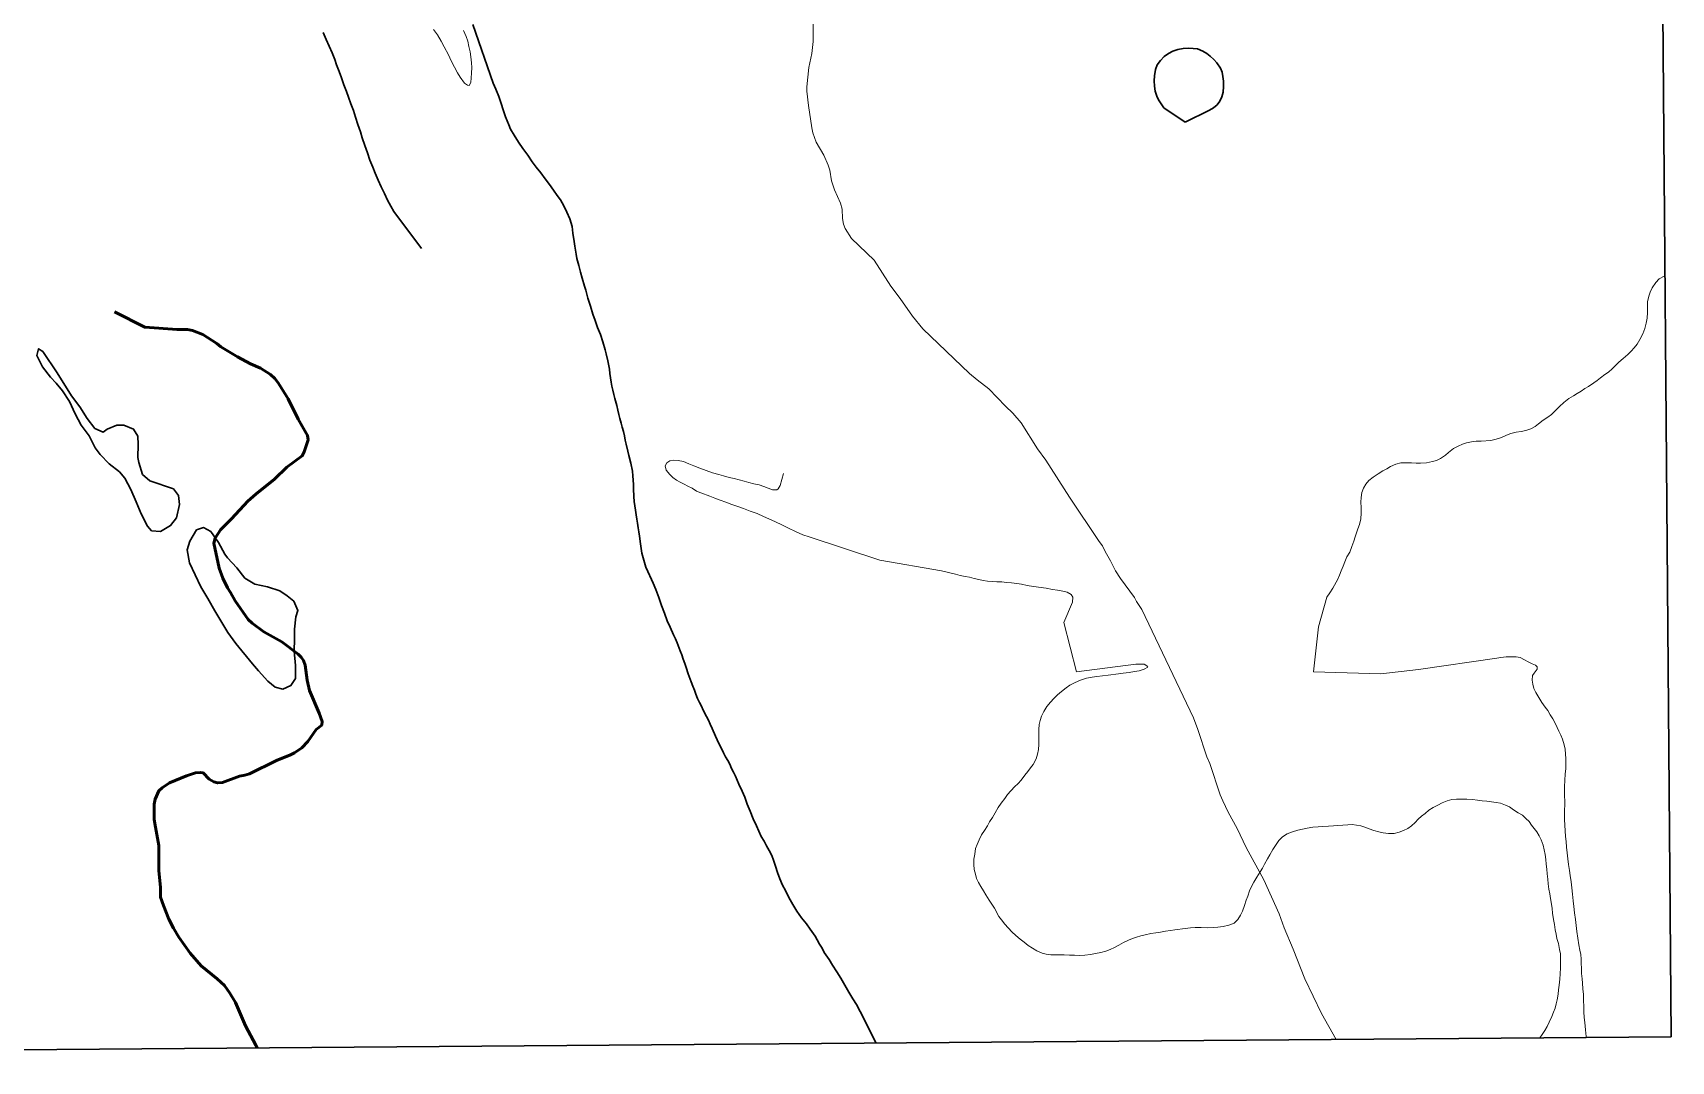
# Model space of a CAD drawing. Header units: millimetres. Extents: x 568391 to 568765, y 4072271 to 4072505.
# Drawn here: x 568568.2 to 568764.7, y 4072270.5 to 4072393.7 of the extents above; entities that cross this region are included whole.
import ezdxf

# ---------------------------------------------------------------- set-up
doc = ezdxf.new("R2010")
doc.units = ezdxf.units.MM
for name, color, linetype, lineweight in [('02321111', 30, 'Continuous', 53), ('02321112', 30, 'Continuous', 13), ('04312000', 3, 'MArbl', 30), ('10511210', 7, 'Continuous', 30)]:
    doc.layers.add(name, color=color, linetype=linetype, lineweight=lineweight)
doc.linetypes.add('MArbl', pattern='A,-2.9,[15,dgnlstyle-icae2lin.shx,S=0.064002,R=0,X=0,Y=0],-5.9,[16,dgnlstyle-icae2lin.shx,S=0.057982,R=0,X=0,Y=0],-5.9,[17,dgnlstyle-icae2lin.shx,S=0.062968,R=0,X=0,Y=0],-2.9', length=17.6)

msp = doc.modelspace()

# ---------------------------------------------------------------- linework, layer by layer
at = {"layer": '02321111', "color": 5}
msp.add_polyline3d([(568578.05, 4072360.3, 2.5), (568581.67, 4072358.46, 2.5), (568585.54, 4072358.17, 2.5), (568586.78, 4072358.17, 2.5), (568587.38, 4072358.06, 2.5), (568588.63, 4072357.58, 2.5), (568590.29, 4072356.52, 2.5), (568590.77, 4072356.1, 2.5), (568592.79, 4072354.92, 2.5), (568594.34, 4072354.09, 2.5), (568595.53, 4072353.56, 2.5), (568596.72, 4072352.79, 2.5), (568597.25, 4072352.31, 2.5), (568597.67, 4072351.78, 2.5), (568598.86, 4072349.88, 2.5), (568600.06, 4072347.45, 2.5), (568601.19, 4072345.49, 2.5), (568601.25, 4072344.95, 2.5), (568600.78, 4072343.53, 2.5), (568600.54, 4072343.05, 2.5), (568598.7, 4072341.68, 2.5), (568597.22, 4072340.25, 2.5), (568594.97, 4072338.46, 2.5), (568594.02, 4072337.63, 2.5), (568592.06, 4072335.49, 2.5), (568590.76, 4072334.18, 2.5), (568590.11, 4072333.17, 2.5), (568589.93, 4072332.57, 2.5), (568590.59, 4072329.6, 2.5), (568591.01, 4072328.41, 2.5), (568591.6, 4072327.23, 2.5), (568591.96, 4072326.69, 2.5), (568592.5, 4072325.68, 2.5), (568594.05, 4072323.43, 2.5), (568594.52, 4072323.01, 2.5), (568595.95, 4072321.95, 2.5), (568598.09, 4072320.76, 2.5), (568600.06, 4072319.28, 2.5), (568600.42, 4072318.93, 2.5), (568600.71, 4072318.51, 2.5), (568600.89, 4072317.98, 2.5), (568601.13, 4072316.19, 2.5), (568601.43, 4072314.95, 2.5), (568602.57, 4072312.22, 2.5), (568602.93, 4072311.21, 2.5), (568602.87, 4072310.79, 2.5), (568602.22, 4072310.25, 2.5), (568601.21, 4072308.83, 2.5), (568600.5, 4072308.05, 2.5), (568599.61, 4072307.46, 2.5), (568599.13, 4072307.22, 2.5), (568597.47, 4072306.56, 2.5), (568594.21, 4072304.95, 2.5), (568593.67, 4072304.77, 2.5), (568593.02, 4072304.65, 2.5), (568591, 4072303.93, 2.5), (568590.4, 4072303.87, 2.5), (568589.93, 4072303.99, 2.5), (568589.39, 4072304.29, 2.5), (568588.68, 4072305.06, 2.5), (568588.32, 4072305.12, 2.5), (568587.73, 4072305.05, 2.5), (568586.66, 4072304.7, 2.5), (568584.64, 4072303.86, 2.5), (568583.75, 4072303.26, 2.5), (568583.34, 4072302.91, 2.5), (568582.92, 4072301.9, 2.5), (568582.8, 4072301.3, 2.5), (568582.81, 4072299.52, 2.5), (568582.87, 4072298.98, 2.5), (568583.35, 4072296.37, 2.5), (568583.36, 4072293.34, 2.5), (568583.54, 4072291.38, 2.5), (568583.54, 4072290.19, 2.5), (568583.9, 4072289.18, 2.5), (568584.56, 4072287.52, 2.5), (568585.09, 4072286.45, 2.5), (568585.75, 4072285.38, 2.5), (568587.12, 4072283.48, 2.5), (568588.43, 4072281.94, 2.5), (568590.34, 4072280.4, 2.5), (568591.23, 4072279.57, 2.5), (568591.88, 4072278.68, 2.5), (568592.54, 4072277.55, 2.5), (568593.73, 4072274.76, 2.5), (568594.99, 4072272.45, 2.5), (568595.14, 4072272.1, 2.5)], dxfattribs=at)
at = {"layer": '02321112', "color": 5}
for points in [[(568724.49, 4072273.11, -0.22), (568722.73, 4072276.22, -0.22), (568720.71, 4072280.38, -0.22), (568719.34, 4072283.94, -0.22), (568718.27, 4072286.5, -0.22), (568717.67, 4072288.16, -0.22), (568715.83, 4072292.26, -0.22), (568713.69, 4072296.13, -0.22), (568712.61, 4072298.38, -0.22), (568711.54, 4072300.35, -0.22), (568710.89, 4072301.71, -0.22), (568710.59, 4072302.43, -0.22), (568709.34, 4072306.17, -0.22), (568708.98, 4072307, -0.22), (568707.91, 4072310.27, -0.22), (568707.38, 4072311.64, -0.22), (568701.19, 4072324.65, -0.22), (568700.53, 4072325.6, -0.22), (568700.29, 4072326.08, -0.22), (568698.63, 4072328.34, -0.22), (568698.03, 4072329.29, -0.22), (568697.44, 4072330.47, -0.22), (568696.78, 4072331.6, -0.22), (568696.49, 4072332.26, -0.22), (568696.07, 4072332.79, -0.22), (568692.5, 4072338.08, -0.22), (568689.7, 4072342.54, -0.22), (568688.69, 4072343.9, -0.22), (568686.73, 4072346.99, -0.22), (568685.72, 4072348.18, -0.22), (568684.83, 4072349.01, -0.22), (568682.86, 4072351.09, -0.22), (568681.44, 4072352.16, -0.22), (568680.54, 4072352.93, -0.22), (568674.95, 4072358.28, -0.22), (568673.7, 4072359.77, -0.22), (568672.22, 4072361.91, -0.22), (568671.09, 4072363.39, -0.22), (568669.12, 4072366.48, -0.22), (568666.39, 4072369.1, -0.22), (568665.61, 4072370.28, -0.22), (568665.43, 4072370.82, -0.22), (568665.32, 4072371.47, -0.22), (568665.26, 4072372.6, -0.22), (568665.08, 4072373.32, -0.22), (568664.36, 4072374.92, -0.22), (568664, 4072375.99, -0.22), (568663.77, 4072377.3, -0.22), (568663.59, 4072377.89, -0.22), (568663.05, 4072379.08, -0.22), (568662.16, 4072380.63, -0.22), (568661.74, 4072381.75, -0.22), (568661.62, 4072382.35, -0.22), (568661.21, 4072385.02, -0.22), (568661.03, 4072386.75, -0.22), (568661.03, 4072387.28, -0.22), (568661.26, 4072389.6, -0.22), (568661.62, 4072391.27, -0.22), (568661.8, 4072392.69, -0.22), (568661.79, 4072395.25, -0.22)], [(568619.89, 4072394.02, -0.22), (568620.19, 4072393.29, -0.22), (568620.38, 4072392.72, -0.22), (568620.53, 4072392.11, -0.22), (568620.68, 4072391.47, -0.22), (568620.76, 4072390.86, -0.22), (568620.84, 4072390.13, -0.22), (568620.87, 4072389.6, -0.22), (568620.84, 4072388.92, -0.22), (568620.76, 4072387.78, -0.22), (568620.57, 4072387.43, -0.22), (568620.34, 4072387.47, -0.22), (568620, 4072387.7, -0.22), (568619.47, 4072388.42, -0.22), (568619.16, 4072388.96, -0.22), (568618.78, 4072389.64, -0.22), (568618.4, 4072390.4, -0.22), (568618.06, 4072391.09, -0.22), (568617.56, 4072392.04, -0.22), (568617.18, 4072392.72, -0.22), (568616.77, 4072393.48, -0.22), (568616.27, 4072394.13, -0.22)], [(568754.45, 4072273.35, 4.5), (568754.44, 4072273.48, 4.5), (568754.36, 4072274.28, 4.5), (568754.28, 4072275.15, 4.5), (568754.21, 4072275.76, 4.5), (568754.17, 4072276.45, 4.5), (568754.17, 4072277.06, 4.5), (568754.13, 4072277.78, 4.5), (568754.12, 4072278.5, 4.5), (568754.05, 4072279.18, 4.5), (568754.01, 4072279.87, 4.5), (568753.97, 4072280.4, 4.5), (568753.89, 4072281.01, 4.5), (568753.89, 4072281.62, 4.5), (568753.85, 4072282.26, 4.5), (568753.85, 4072282.76, 4.5), (568753.81, 4072283.29, 4.5), (568753.7, 4072283.82, 4.5), (568753.58, 4072284.47, 4.5), (568753.47, 4072285.27, 4.5), (568753.35, 4072286.07, 4.5), (568753.27, 4072286.79, 4.5), (568753.16, 4072287.51, 4.5), (568753.04, 4072288.31, 4.5), (568752.96, 4072289.07, 4.5), (568752.89, 4072289.72, 4.5), (568752.81, 4072290.52, 4.5), (568752.73, 4072291.28, 4.5), (568752.65, 4072292, 4.5), (568752.54, 4072292.76, 4.5), (568752.46, 4072293.37, 4.5), (568752.35, 4072294.09, 4.5), (568752.27, 4072294.77, 4.5), (568752.19, 4072295.5, 4.5), (568752.11, 4072296.18, 4.5), (568752.04, 4072296.86, 4.5), (568751.96, 4072297.43, 4.5), (568751.92, 4072298.12, 4.5), (568751.88, 4072298.8, 4.5), (568751.84, 4072299.49, 4.5), (568751.84, 4072300.63, 4.5), (568751.88, 4072301.2, 4.5), (568751.88, 4072301.73, 4.5), (568751.87, 4072302.26, 4.5), (568751.87, 4072303.41, 4.5), (568751.91, 4072304.17, 4.5), (568751.95, 4072304.89, 4.5), (568752.02, 4072305.57, 4.5), (568752.02, 4072306.75, 4.5), (568751.94, 4072307.89, 4.5), (568751.82, 4072308.43, 4.5), (568751.6, 4072309.11, 4.5), (568751.4, 4072309.57, 4.5), (568751.18, 4072310.06, 4.5), (568750.98, 4072310.52, 4.5), (568750.72, 4072311.01, 4.5), (568750.45, 4072311.54, 4.5), (568750.14, 4072312.03, 4.5), (568749.84, 4072312.53, 4.5), (568749.53, 4072312.95, 4.5), (568749.15, 4072313.48, 4.5), (568748.77, 4072314.09, 4.5), (568748.43, 4072314.69, 4.5), (568748.2, 4072315.19, 4.5), (568748.05, 4072315.68, 4.5), (568747.97, 4072316.18, 4.5), (568748.04, 4072316.75, 4.5), (568748.23, 4072317.01, 4.5), (568748.58, 4072317.47, 4.5), (568748.57, 4072317.77, 4.5), (568748.38, 4072317.96, 4.5), (568747.97, 4072318.12, 4.5), (568747.51, 4072318.38, 4.5), (568747.05, 4072318.61, 4.5), (568746.56, 4072318.87, 4.5), (568746.06, 4072318.95, 4.5), (568744.85, 4072318.95, 4.5), (568744.24, 4072318.87, 4.5), (568743.74, 4072318.79, 4.5), (568734.35, 4072317.44, 4.5), (568729.83, 4072316.94, 4.5), (568721.77, 4072317.19, 4.5), (568722.36, 4072322.55, 4.5), (568723.38, 4072326.13, 4.5), (568723.73, 4072326.63, 4.5), (568724.07, 4072327.2, 4.5), (568724.67, 4072328.26, 4.5), (568724.9, 4072328.76, 4.5), (568725.09, 4072329.29, 4.5), (568725.32, 4072329.82, 4.5), (568725.51, 4072330.36, 4.5), (568725.77, 4072330.93, 4.5), (568726.11, 4072331.5, 4.5), (568726.38, 4072332.18, 4.5), (568726.6, 4072332.83, 4.5), (568726.76, 4072333.33, 4.5), (568726.94, 4072333.82, 4.5), (568727.1, 4072334.31, 4.5), (568727.28, 4072334.81, 4.5), (568727.44, 4072335.49, 4.5), (568727.47, 4072336.18, 4.5), (568727.47, 4072336.86, 4.5), (568727.43, 4072337.51, 4.5), (568727.47, 4072338.04, 4.5), (568727.58, 4072338.65, 4.5), (568727.77, 4072339.18, 4.5), (568728.04, 4072339.64, 4.5), (568728.42, 4072340.1, 4.5), (568728.91, 4072340.48, 4.5), (568729.52, 4072340.9, 4.5), (568730.09, 4072341.24, 4.5), (568730.54, 4072341.51, 4.5), (568731, 4072341.78, 4.5), (568731.64, 4072342.04, 4.5), (568732.25, 4072342.2, 4.5), (568733.51, 4072342.2, 4.5), (568734.08, 4072342.16, 4.5), (568734.61, 4072342.16, 4.5), (568735.33, 4072342.2, 4.5), (568736.02, 4072342.36, 4.5), (568736.51, 4072342.51, 4.5), (568737.01, 4072342.74, 4.5), (568737.58, 4072343.12, 4.5), (568737.95, 4072343.46, 4.5), (568738.56, 4072343.92, 4.5), (568739.09, 4072344.19, 4.5), (568739.63, 4072344.45, 4.5), (568740.12, 4072344.61, 4.5), (568740.69, 4072344.72, 4.5), (568741.26, 4072344.8, 4.5), (568741.87, 4072344.8, 4.5), (568743.01, 4072344.88, 4.5), (568743.66, 4072345.03, 4.5), (568744.3, 4072345.26, 4.5), (568744.91, 4072345.53, 4.5), (568745.44, 4072345.72, 4.5), (568746.05, 4072345.87, 4.5), (568746.66, 4072345.95, 4.5), (568747.23, 4072346.07, 4.5), (568747.84, 4072346.29, 4.5), (568748.33, 4072346.56, 4.5), (568748.75, 4072346.9, 4.5), (568749.28, 4072347.32, 4.5), (568749.85, 4072347.67, 4.5), (568750.31, 4072348.01, 4.5), (568750.72, 4072348.43, 4.5), (568751.25, 4072348.96, 4.5), (568751.79, 4072349.46, 4.5), (568752.39, 4072349.92, 4.5), (568752.93, 4072350.26, 4.5), (568753.38, 4072350.53, 4.5), (568753.84, 4072350.79, 4.5), (568754.29, 4072351.1, 4.5), (568754.75, 4072351.37, 4.5), (568755.36, 4072351.78, 4.5), (568755.77, 4072352.09, 4.5), (568756.19, 4072352.39, 4.5), (568756.69, 4072352.78, 4.5), (568757.14, 4072353.08, 4.5), (568757.56, 4072353.46, 4.5), (568758.36, 4072354.26, 4.5), (568758.89, 4072354.72, 4.5), (568759.46, 4072355.21, 4.5), (568759.84, 4072355.6, 4.5), (568760.22, 4072355.98, 4.5), (568760.56, 4072356.43, 4.5), (568760.9, 4072357, 4.5), (568761.24, 4072357.65, 4.5), (568761.5, 4072358.3, 4.5), (568761.66, 4072358.95, 4.5), (568761.77, 4072359.55, 4.5), (568761.81, 4072360.24, 4.5), (568761.8, 4072360.96, 4.5), (568761.8, 4072361.49, 4.5), (568761.95, 4072362.18, 4.5), (568762.14, 4072362.67, 4.5), (568762.37, 4072363.17, 4.5), (568762.79, 4072363.82, 4.5), (568763.2, 4072364.27, 4.5), (568763.81, 4072364.58, 4.5), (568763.91, 4072364.59, 4.5)], [(568658.23, 4072340.93, 4), (568657.83, 4072339.49, 4), (568657.61, 4072339.11, 4), (568657.42, 4072338.96, 4), (568656.92, 4072338.99, 4), (568655.86, 4072339.37, 4), (568655.32, 4072339.56, 4), (568654.68, 4072339.71, 4), (568654.07, 4072339.86, 4), (568653.53, 4072340.01, 4), (568652.93, 4072340.16, 4), (568652.32, 4072340.32, 4), (568651.71, 4072340.47, 4), (568651.06, 4072340.66, 4), (568650.49, 4072340.81, 4), (568649.73, 4072341.03, 4), (568648.97, 4072341.3, 4), (568648.21, 4072341.56, 4), (568647.48, 4072341.87, 4), (568646.88, 4072342.09, 4), (568646.23, 4072342.36, 4), (568645.62, 4072342.51, 4), (568645.05, 4072342.55, 4), (568644.59, 4072342.47, 4), (568644.25, 4072342.2, 4), (568644.06, 4072341.86, 4), (568644.18, 4072341.33, 4), (568644.6, 4072340.83, 4), (568644.98, 4072340.45, 4), (568645.4, 4072340.15, 4), (568645.85, 4072339.88, 4), (568646.31, 4072339.66, 4), (568646.77, 4072339.43, 4), (568647.3, 4072339.16, 4), (568647.79, 4072338.82, 4), (568648.33, 4072338.6, 4), (568649.39, 4072338.22, 4), (568650, 4072337.99, 4), (568650.65, 4072337.73, 4), (568651.33, 4072337.5, 4), (568652.02, 4072337.23, 4), (568652.63, 4072337.01, 4), (568653.43, 4072336.74, 4), (568654.23, 4072336.44, 4), (568655.06, 4072336.14, 4), (568655.82, 4072335.8, 4), (568656.47, 4072335.49, 4), (568657.27, 4072335.15, 4), (568658.03, 4072334.77, 4), (568658.83, 4072334.39, 4), (568659.67, 4072333.98, 4), (568660.54, 4072333.6, 4), (568661.3, 4072333.33, 4), (568669.79, 4072330.57, 4), (568677.17, 4072329.26, 4), (568677.7, 4072329.14, 4), (568678.35, 4072328.99, 4), (568678.84, 4072328.88, 4), (568679.42, 4072328.73, 4), (568680.02, 4072328.58, 4), (568680.52, 4072328.5, 4), (568681.09, 4072328.35, 4), (568681.66, 4072328.24, 4), (568682.15, 4072328.13, 4), (568682.69, 4072328.05, 4), (568683.26, 4072327.98, 4), (568683.79, 4072327.94, 4), (568684.4, 4072327.94, 4), (568684.97, 4072327.86, 4), (568685.58, 4072327.83, 4), (568686.19, 4072327.75, 4), (568686.76, 4072327.68, 4), (568687.44, 4072327.53, 4), (568688.2, 4072327.41, 4), (568689.72, 4072327.19, 4), (568690.48, 4072327.04, 4), (568691.09, 4072326.96, 4), (568691.7, 4072326.85, 4), (568692.23, 4072326.7, 4), (568692.73, 4072326.43, 4), (568692.92, 4072326.13, 4), (568692.88, 4072325.52, 4), (568691.82, 4072323.09, 4), (568693.36, 4072317.19, 4), (568700.47, 4072318.08, 4), (568701.45, 4072318.08, 4), (568701.8, 4072317.89, 4), (568701.91, 4072317.74, 4), (568701.45, 4072317.48, 4), (568700.88, 4072317.28, 4), (568700.31, 4072317.21, 4), (568699.67, 4072317.09, 4), (568698.95, 4072317.01, 4), (568698.38, 4072316.94, 4), (568697.16, 4072316.78, 4), (568696.47, 4072316.71, 4), (568695.79, 4072316.63, 4), (568695.22, 4072316.55, 4), (568694.54, 4072316.4, 4), (568693.85, 4072316.17, 4), (568693.21, 4072315.9, 4), (568692.56, 4072315.56, 4), (568692.1, 4072315.25, 4), (568691.57, 4072314.83, 4), (568691.08, 4072314.41, 4), (568690.62, 4072313.96, 4), (568690.24, 4072313.54, 4), (568689.79, 4072313, 4), (568689.45, 4072312.43, 4), (568689.18, 4072311.86, 4), (568688.99, 4072311.33, 4), (568688.88, 4072310.84, 4), (568688.84, 4072310.26, 4), (568688.84, 4072309.62, 4), (568688.85, 4072309.01, 4), (568688.85, 4072308.48, 4), (568688.81, 4072307.87, 4), (568688.7, 4072307.3, 4), (568688.51, 4072306.73, 4), (568688.17, 4072306.08, 4), (568687.86, 4072305.66, 4), (568687.52, 4072305.24, 4), (568687.18, 4072304.79, 4), (568686.72, 4072304.18, 4), (568686.35, 4072303.8, 4), (568685.93, 4072303.38, 4), (568685.09, 4072302.46, 4), (568684.75, 4072302, 4), (568684.33, 4072301.43, 4), (568683.95, 4072300.9, 4), (568683.61, 4072300.29, 4), (568683.27, 4072299.72, 4), (568682.93, 4072299.19, 4), (568682.67, 4072298.73, 4), (568682.32, 4072298.16, 4), (568681.98, 4072297.63, 4), (568681.68, 4072297.06, 4), (568681.45, 4072296.48, 4), (568681.26, 4072295.99, 4), (568681.15, 4072295.34, 4), (568681.04, 4072294.73, 4), (568681.04, 4072294.09, 4), (568681.08, 4072293.48, 4), (568681.23, 4072292.91, 4), (568681.38, 4072292.42, 4), (568681.61, 4072291.92, 4), (568681.88, 4072291.43, 4), (568682.19, 4072290.93, 4), (568682.49, 4072290.44, 4), (568682.87, 4072289.83, 4), (568683.22, 4072289.34, 4), (568683.52, 4072288.84, 4), (568684.06, 4072287.86, 4), (568684.36, 4072287.44, 4), (568684.78, 4072286.95, 4), (568685.62, 4072286.03, 4), (568686.07, 4072285.58, 4), (568686.61, 4072285.12, 4), (568687.07, 4072284.78, 4), (568687.56, 4072284.36, 4), (568688.09, 4072284.06, 4), (568688.59, 4072283.76, 4), (568689.24, 4072283.46, 4), (568689.73, 4072283.34, 4), (568690.26, 4072283.27, 4), (568691.86, 4072283.27, 4), (568692.51, 4072283.23, 4), (568693.11, 4072283.23, 4), (568693.72, 4072283.2, 4), (568694.37, 4072283.24, 4), (568695.02, 4072283.31, 4), (568695.62, 4072283.43, 4), (568696.27, 4072283.54, 4), (568696.88, 4072283.7, 4), (568697.41, 4072283.89, 4), (568697.9, 4072284.12, 4), (568698.44, 4072284.42, 4), (568699.01, 4072284.73, 4), (568699.58, 4072285.03, 4), (568700.07, 4072285.22, 4), (568700.56, 4072285.38, 4), (568701.06, 4072285.53, 4), (568701.59, 4072285.65, 4), (568702.27, 4072285.8, 4), (568702.85, 4072285.91, 4), (568703.42, 4072285.99, 4), (568704.02, 4072286.11, 4), (568704.63, 4072286.18, 4), (568705.16, 4072286.26, 4), (568706.38, 4072286.42, 4), (568707.03, 4072286.49, 4), (568707.6, 4072286.53, 4), (568708.32, 4072286.53, 4), (568709.08, 4072286.5, 4), (568709.8, 4072286.54, 4), (568710.3, 4072286.57, 4), (568710.94, 4072286.65, 4), (568711.63, 4072286.81, 4), (568712.24, 4072287.07, 4), (568712.69, 4072287.49, 4), (568713.03, 4072288.03, 4), (568713.26, 4072288.48, 4), (568713.49, 4072289.17, 4), (568713.71, 4072289.81, 4), (568713.9, 4072290.31, 4), (568714.09, 4072290.92, 4), (568714.36, 4072291.53, 4), (568714.62, 4072291.98, 4), (568714.96, 4072292.55, 4), (568715.38, 4072293.2, 4), (568715.65, 4072293.66, 4), (568715.91, 4072294.12, 4), (568716.25, 4072294.76, 4), (568716.52, 4072295.26, 4), (568716.9, 4072295.9, 4), (568717.28, 4072296.48, 4), (568717.62, 4072296.97, 4), (568718.07, 4072297.39, 4), (568718.6, 4072297.77, 4), (568719.25, 4072298, 4), (568719.9, 4072298.19, 4), (568720.43, 4072298.31, 4), (568721, 4072298.42, 4), (568721.68, 4072298.54, 4), (568722.33, 4072298.61, 4), (568722.9, 4072298.65, 4), (568723.55, 4072298.69, 4), (568724.16, 4072298.73, 4), (568724.69, 4072298.77, 4), (568725.3, 4072298.81, 4), (568725.9, 4072298.85, 4), (568726.4, 4072298.89, 4), (568726.93, 4072298.81, 4), (568727.43, 4072298.7, 4), (568727.92, 4072298.55, 4), (568728.45, 4072298.36, 4), (568728.99, 4072298.17, 4), (568729.59, 4072297.98, 4), (568730.13, 4072297.87, 4), (568730.74, 4072297.79, 4), (568731.42, 4072297.8, 4), (568732.03, 4072297.95, 4), (568732.56, 4072298.14, 4), (568733.09, 4072298.41, 4), (568733.51, 4072298.71, 4), (568733.97, 4072299.13, 4), (568734.31, 4072299.51, 4), (568734.73, 4072299.89, 4), (568735.14, 4072300.2, 4), (568735.6, 4072300.58, 4), (568736.13, 4072300.92, 4), (568736.66, 4072301.19, 4), (568737.19, 4072301.49, 4), (568737.8, 4072301.72, 4), (568738.37, 4072301.88, 4), (568738.9, 4072301.92, 4), (568740.16, 4072301.92, 4), (568740.84, 4072301.88, 4), (568741.41, 4072301.81, 4), (568741.99, 4072301.73, 4), (568742.56, 4072301.66, 4), (568743.09, 4072301.58, 4), (568743.66, 4072301.51, 4), (568744.19, 4072301.43, 4), (568744.8, 4072301.2, 4), (568745.26, 4072300.98, 4), (568745.75, 4072300.64, 4), (568746.32, 4072300.29, 4), (568746.82, 4072299.99, 4), (568747.24, 4072299.61, 4), (568747.62, 4072299.23, 4), (568747.92, 4072298.81, 4), (568748.23, 4072298.4, 4), (568748.53, 4072297.98, 4), (568748.8, 4072297.52, 4), (568749.07, 4072297.03, 4), (568749.3, 4072296.42, 4), (568749.41, 4072295.85, 4), (568749.53, 4072295.28, 4), (568749.6, 4072294.67, 4), (568749.64, 4072294.14, 4), (568749.72, 4072293.53, 4), (568749.76, 4072292.96, 4), (568749.87, 4072292.32, 4), (568749.91, 4072291.78, 4), (568749.99, 4072291.14, 4), (568750.11, 4072290.57, 4), (568750.18, 4072290.03, 4), (568750.3, 4072289.35, 4), (568750.38, 4072288.82, 4), (568750.41, 4072288.25, 4), (568750.53, 4072287.49, 4), (568750.65, 4072286.88, 4), (568750.72, 4072286.27, 4), (568750.84, 4072285.74, 4), (568750.95, 4072285.21, 4), (568751.14, 4072284.6, 4), (568751.26, 4072283.91, 4), (568751.37, 4072283.38, 4), (568751.38, 4072282.85, 4), (568751.38, 4072281.71, 4), (568751.34, 4072280.99, 4), (568751.3, 4072280.34, 4), (568751.23, 4072279.62, 4), (568751.15, 4072279.08, 4), (568751.08, 4072278.55, 4), (568750.97, 4072277.87, 4), (568750.85, 4072277.37, 4), (568750.74, 4072276.88, 4), (568750.55, 4072276.38, 4), (568750.32, 4072275.89, 4), (568750.02, 4072275.2, 4), (568749.76, 4072274.67, 4), (568749.49, 4072274.18, 4), (568749.19, 4072273.72, 4), (568748.91, 4072273.3, 4)]]:
    msp.add_polyline3d(points, dxfattribs=at)
at = {"layer": '04312000', "color": 5, "ltscale": 0.3}
for points in [[(568614.82, 4072367.89, 0), (568611.51, 4072372.34, 0), (568611.16, 4072372.95, 0), (568610.78, 4072373.67, 0), (568610.4, 4072374.47, 0), (568610.02, 4072375.27, 0), (568609.64, 4072376.1, 0), (568609.3, 4072376.94, 0), (568608.99, 4072377.62, 0), (568608.65, 4072378.46, 0), (568608.35, 4072379.37, 0), (568608.04, 4072380.25, 0), (568607.74, 4072381.16, 0), (568607.51, 4072381.89, 0), (568607.21, 4072382.76, 0), (568606.94, 4072383.64, 0), (568606.67, 4072384.43, 0), (568606.37, 4072385.23, 0), (568606.07, 4072386.03, 0), (568605.84, 4072386.72, 0), (568605.53, 4072387.52, 0), (568605.23, 4072388.35, 0), (568604.96, 4072389.11, 0), (568604.66, 4072389.91, 0), (568604.43, 4072390.56, 0), (568604.13, 4072391.32, 0), (568603.78, 4072392.12, 0), (568603.4, 4072392.92, 0), (568603.06, 4072393.76, 0)], [(568621, 4072394.72, 0), (568623.41, 4072387.72, 0), (568623.76, 4072387, 0), (568624.1, 4072386.09, 0), (568624.44, 4072385.14, 0), (568624.6, 4072384.64, 0), (568624.9, 4072383.69, 0), (568625.09, 4072383.2, 0), (568625.29, 4072382.71, 0), (568625.51, 4072382.21, 0), (568625.93, 4072381.49, 0), (568626.47, 4072380.65, 0), (568627, 4072379.86, 0), (568627.57, 4072379.06, 0), (568628.11, 4072378.26, 0), (568628.57, 4072377.65, 0), (568629.14, 4072376.97, 0), (568629.67, 4072376.25, 0), (568630.17, 4072375.57, 0), (568630.66, 4072374.88, 0), (568631.12, 4072374.24, 0), (568631.5, 4072373.71, 0), (568631.88, 4072373.02, 0), (568632.26, 4072372.26, 0), (568632.61, 4072371.46, 0), (568632.88, 4072370.55, 0), (568632.99, 4072369.75, 0), (568633.15, 4072368.73, 0), (568633.22, 4072368.19, 0), (568633.38, 4072367.21, 0), (568633.45, 4072366.71, 0), (568633.68, 4072365.84, 0), (568633.91, 4072365.04, 0), (568634.1, 4072364.32, 0), (568634.37, 4072363.4, 0), (568634.53, 4072362.91, 0), (568634.79, 4072361.96, 0), (568634.95, 4072361.47, 0), (568635.1, 4072360.97, 0), (568635.37, 4072360.02, 0), (568635.64, 4072359.26, 0), (568635.94, 4072358.43, 0), (568636.28, 4072357.59, 0), (568636.59, 4072356.72, 0), (568636.86, 4072355.77, 0), (568636.97, 4072355.27, 0), (568637.17, 4072354.43, 0), (568637.36, 4072353.45, 0), (568637.43, 4072352.91, 0), (568637.59, 4072351.89, 0), (568637.67, 4072351.39, 0), (568637.78, 4072350.9, 0), (568637.9, 4072350.41, 0), (568638.01, 4072349.91, 0), (568638.24, 4072349.07, 0), (568638.36, 4072348.54, 0), (568638.51, 4072348.01, 0), (568638.62, 4072347.52, 0), (568638.78, 4072346.98, 0), (568638.89, 4072346.49, 0), (568639.04, 4072345.96, 0), (568639.16, 4072345.46, 0), (568639.27, 4072344.93, 0), (568639.39, 4072344.44, 0), (568639.58, 4072343.6, 0), (568639.7, 4072343.11, 0), (568639.93, 4072342.16, 0), (568640.12, 4072341.21, 0), (568640.16, 4072340.67, 0), (568640.2, 4072340.14, 0), (568640.24, 4072339.61, 0), (568640.27, 4072339.08, 0), (568640.31, 4072338.16, 0), (568640.35, 4072337.59, 0), (568640.43, 4072337.06, 0), (568640.51, 4072336.53, 0), (568640.58, 4072336, 0), (568640.66, 4072335.47, 0), (568640.74, 4072334.97, 0), (568640.82, 4072334.44, 0), (568640.89, 4072333.94, 0), (568640.97, 4072333.41, 0), (568641.09, 4072332.5, 0), (568641.16, 4072331.93, 0), (568641.24, 4072331.4, 0), (568641.39, 4072330.83, 0), (568641.55, 4072330.26, 0), (568641.74, 4072329.72, 0), (568641.97, 4072329.19, 0), (568642.39, 4072328.24, 0), (568642.62, 4072327.79, 0), (568642.92, 4072327.03, 0), (568643.27, 4072326.08, 0), (568643.61, 4072325.13, 0), (568643.95, 4072324.21, 0), (568644.3, 4072323.3, 0), (568644.64, 4072322.54, 0), (568645.06, 4072321.59, 0), (568645.29, 4072321.14, 0), (568645.48, 4072320.64, 0), (568645.86, 4072319.69, 0), (568646.05, 4072319.2, 0), (568646.21, 4072318.67, 0), (568646.4, 4072318.17, 0), (568646.55, 4072317.68, 0), (568646.82, 4072316.92, 0), (568647.16, 4072315.97, 0), (568647.35, 4072315.47, 0), (568647.55, 4072314.98, 0), (568647.74, 4072314.49, 0), (568647.93, 4072313.99, 0), (568648.16, 4072313.5, 0), (568648.39, 4072313.04, 0), (568648.61, 4072312.59, 0), (568649, 4072311.83, 0), (568649.23, 4072311.37, 0), (568649.45, 4072310.88, 0), (568649.68, 4072310.38, 0), (568650.1, 4072309.47, 0), (568650.49, 4072308.6, 0), (568650.71, 4072308.14, 0), (568651.06, 4072307.46, 0), (568651.29, 4072307, 0), (568651.55, 4072306.55, 0), (568651.78, 4072306.09, 0), (568652.01, 4072305.6, 0), (568652.24, 4072305.14, 0), (568652.47, 4072304.65, 0), (568652.89, 4072303.73, 0), (568653.27, 4072302.86, 0), (568653.58, 4072302.14, 0), (568653.88, 4072301.3, 0), (568654.23, 4072300.47, 0), (568654.61, 4072299.55, 0), (568654.99, 4072298.72, 0), (568655.26, 4072298.07, 0), (568655.56, 4072297.43, 0), (568655.91, 4072296.89, 0), (568656.21, 4072296.32, 0), (568656.52, 4072295.75, 0), (568656.82, 4072295.15, 0), (568657.05, 4072294.61, 0), (568657.28, 4072293.89, 0), (568657.51, 4072293.13, 0), (568657.78, 4072292.37, 0), (568658.12, 4072291.61, 0), (568658.47, 4072290.97, 0), (568658.89, 4072290.13, 0), (568659.34, 4072289.3, 0), (568659.84, 4072288.5, 0), (568660.41, 4072287.7, 0), (568660.98, 4072286.98, 0), (568661.44, 4072286.33, 0), (568662.01, 4072285.5, 0), (568662.28, 4072285.04, 0), (568662.55, 4072284.55, 0), (568662.85, 4072284.05, 0), (568663.12, 4072283.56, 0), (568663.69, 4072282.72, 0), (568664.11, 4072282.04, 0), (568664.61, 4072281.24, 0), (568665.1, 4072280.45, 0), (568665.6, 4072279.61, 0), (568666.06, 4072278.77, 0), (568666.55, 4072277.98, 0), (568666.97, 4072277.29, 0), (568667.43, 4072276.49, 0), (568667.85, 4072275.62, 0), (568668.27, 4072274.78, 0), (568668.69, 4072273.95, 0), (568669, 4072273.34, 0), (568669.34, 4072272.68, 0)], [(568706.4, 4072383.05, 6), (568703.81, 4072384.75, 6), (568703.5, 4072385.21, 6), (568703.2, 4072385.7, 6), (568702.97, 4072386.16, 6), (568702.78, 4072386.73, 6), (568702.7, 4072387.34, 6), (568702.66, 4072387.98, 6), (568702.7, 4072388.59, 6), (568702.81, 4072389.35, 6), (568703.04, 4072389.89, 6), (568703.42, 4072390.42, 6), (568703.87, 4072390.88, 6), (568704.4, 4072391.26, 6), (568704.9, 4072391.52, 6), (568705.51, 4072391.75, 6), (568706.15, 4072391.87, 6), (568706.76, 4072391.91, 6), (568707.33, 4072391.87, 6), (568707.86, 4072391.8, 6), (568708.51, 4072391.53, 6), (568708.97, 4072391.27, 6), (568709.39, 4072390.92, 6), (568709.81, 4072390.54, 6), (568710.19, 4072390.13, 6), (568710.61, 4072389.52, 6), (568710.8, 4072389.03, 6), (568710.91, 4072388.49, 6), (568710.99, 4072387.96, 6), (568710.99, 4072387.31, 6), (568710.92, 4072386.63, 6), (568710.76, 4072386.06, 6), (568710.54, 4072385.56, 6), (568710.2, 4072385.11, 6), (568709.78, 4072384.73, 6), (568709.32, 4072384.46, 6), (568706.4, 4072383.05, 6)], [(568578.65, 4072341.15, 3.68), (568577.38, 4072342.09, 3.68), (568576.3, 4072343.22, 3.68), (568575.71, 4072343.99, 3.68), (568574.98, 4072345.45, 3.68), (568574.02, 4072346.74, 3.68), (568573.31, 4072348.1, 3.68), (568572.63, 4072349.55, 3.68), (568571.81, 4072350.84, 3.68), (568571.04, 4072351.75, 3.99), (568570.35, 4072352.48, 4.29), (568569.41, 4072353.7, 4.6), (568568.73, 4072355.07, 4.6), (568568.94, 4072355.88, 4.6), (568569.44, 4072355.55, 4.6), (568571.17, 4072353, 4.6), (568572.88, 4072350.26, 4.6), (568573.86, 4072348.91, 4.6), (568574.75, 4072347.52, 4.6), (568575.69, 4072346.34, 4.6), (568576.68, 4072345.9, 4.6), (568577.16, 4072346.25, 4.6), (568578.31, 4072346.72, 4.29), (568579.14, 4072346.73, 3.99), (568580.32, 4072346.24, 3.68), (568580.84, 4072345.42, 3.68), (568580.87, 4072344.4, 3.68), (568580.84, 4072342.85, 3.68), (568580.95, 4072342.27, 3.38), (568581.38, 4072340.83, 3.38), (568582.26, 4072340.06, 3.38), (568585.1, 4072339.1, 3.38), (568585.71, 4072338.31, 3.38), (568585.84, 4072337.23, 3.38), (568585.48, 4072335.63, 3.38), (568584.76, 4072334.7, 3.38), (568583.53, 4072333.98, 3.38), (568582.48, 4072334.05, 3.38), (568581.98, 4072334.62, 3.38), (568581.24, 4072336.11, 3.38), (568580.65, 4072337.55, 3.38), (568579.98, 4072339.02, 3.38), (568579.29, 4072340.38, 3.38), (568578.65, 4072341.15, 3.68)], [(568595.28, 4072317.28, 3.68), (568594.56, 4072318.14, 3.99), (568592.6, 4072320.55, 3.99), (568591.64, 4072321.87, 3.99), (568590.05, 4072324.49, 3.99), (568589.22, 4072325.96, 4.29), (568588.37, 4072327.37, 4.29), (568587.03, 4072330.25, 4.29), (568586.73, 4072331.78, 4.29), (568587.08, 4072332.81, 4.29), (568587.88, 4072334.17, 4.29), (568588.7, 4072334.45, 4.29), (568589.6, 4072333.97, 4.29), (568590.5, 4072332.67, 4.29), (568591.27, 4072331.25, 4.29), (568591.6, 4072330.83, 4.29), (568592.7, 4072329.63, 4.29), (568593.67, 4072328.38, 4.6), (568594.84, 4072327.67, 5.21), (568596.37, 4072327.36, 5.21), (568597.87, 4072326.87, 5.21), (568598.72, 4072326.26, 4.9), (568599.55, 4072325.62, 4.29), (568600.03, 4072324.51, 4.29), (568599.77, 4072323.78, 4.29), (568599.62, 4072322.27, 4.29), (568599.63, 4072321.14, 3.99), (568599.57, 4072319.66, 3.68), (568599.75, 4072317.92, 3.68), (568599.73, 4072316.39, 3.68), (568599.19, 4072315.52, 3.68), (568598.22, 4072315.11, 3.99), (568597.3, 4072315.32, 3.99), (568596.41, 4072316.04, 3.99), (568595.28, 4072317.28, 3.68)]]:
    msp.add_polyline3d(points, dxfattribs=at)
at = {"layer": '10511210', "color": 7, "flags": 128}
msp.add_lwpolyline([(568764.65, 4072273.43), (568392.88, 4072270.51), (568391.02, 4072501.63), (568762.78, 4072504.54), (568764.65, 4072273.43)], dxfattribs=at)

doc.saveas('drawing.dxf')
